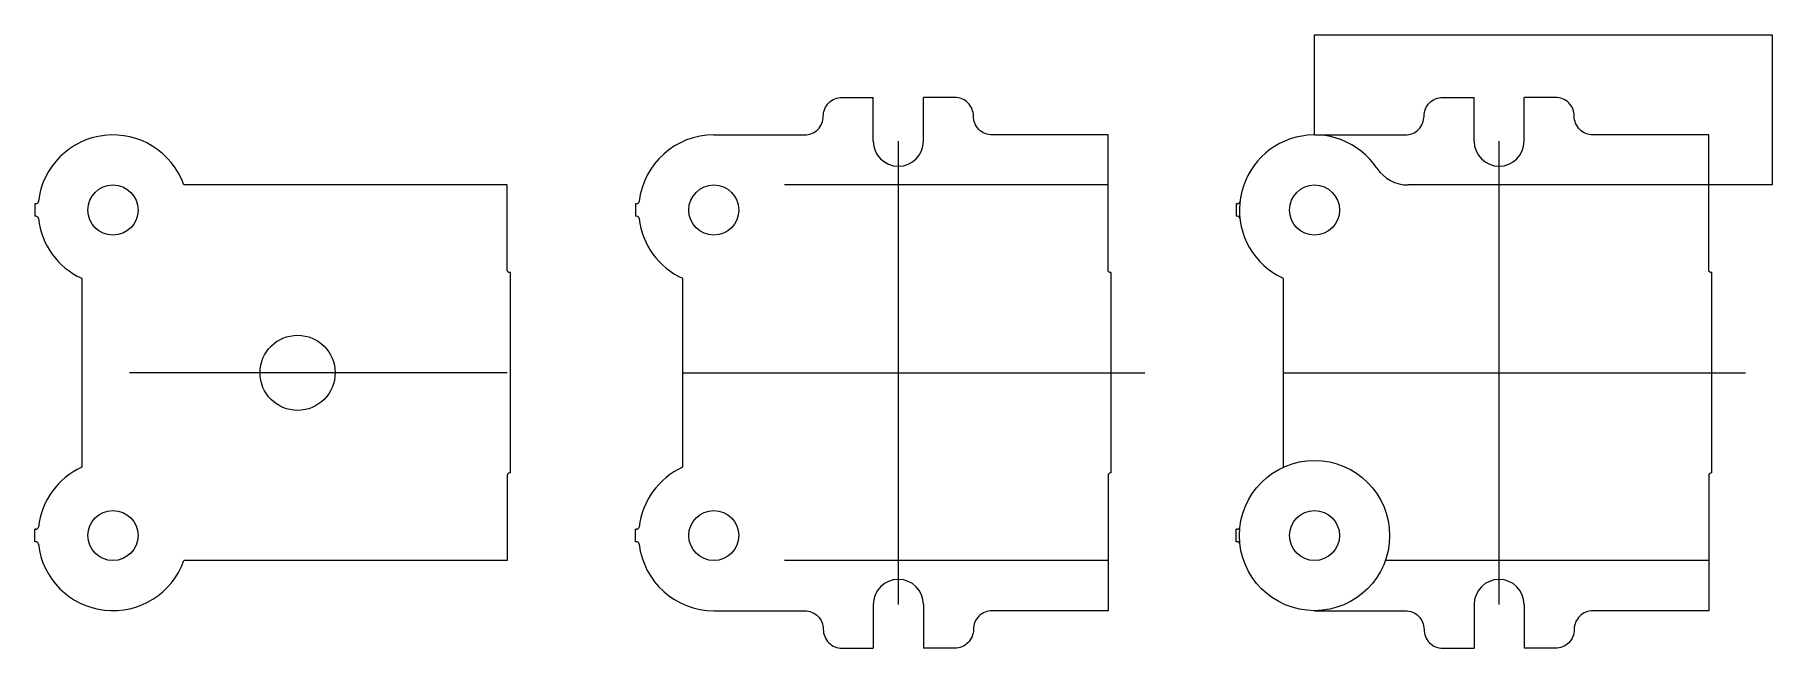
# Model space of a CAD drawing. Header units: inches. Extents: x 4.3 to 39, y 1.3 to 13.5.
import ezdxf

# ---------------------------------------------------------------- set-up
doc = ezdxf.new("R2010")
doc.units = ezdxf.units.IN
doc.header["$MEASUREMENT"] = 0
doc.layers.add('_Standard', color=7, linetype='Continuous', lineweight=20)

msp = doc.modelspace()

# ---------------------------------------------------------------- linework, layer by layer
at = {"layer": '_Standard'}
for points in [[(29.871, 11.55), (29.871, 13.55), (39.013, 13.55)], [(39.013, 13.55), (39.013, 10.55)], [(21.058, 11.425), (21.058, 12.3)], [(22.058, 11.425), (22.058, 12.3)], [(33.058, 11.425), (33.058, 12.3)], [(34.058, 11.425), (34.058, 12.3)], [(21.558, 2.175), (21.558, 11.425)], [(33.558, 2.175), (33.558, 11.425)], [(13.746, 10.55), (7.285, 10.55)], [(25.746, 10.55), (19.285, 10.55)], [(39.013, 10.55), (31.742, 10.55)], [(4.331, 10.175), (4.308, 10.175)], [(4.308, 10.175), (4.308, 9.925)], [(16.331, 10.175), (16.308, 10.175)], [(16.308, 10.175), (16.308, 9.925)], [(28.331, 10.175), (28.308, 10.175)], [(28.308, 10.175), (28.308, 9.925)], [(4.331, 9.925), (4.308, 9.925)], [(16.331, 9.925), (16.308, 9.925)], [(28.331, 9.925), (28.308, 9.925)], [(5.246, 8.686), (5.246, 4.914)], [(13.808, 4.8), (13.808, 8.8)], [(17.246, 8.686), (17.246, 4.914)], [(25.808, 4.8), (25.808, 8.8)], [(29.246, 8.686), (29.246, 4.914)], [(37.808, 4.8), (37.808, 8.8)], [(13.746, 6.8), (6.202, 6.8)], [(17.246, 6.8), (26.48, 6.8)], [(29.246, 6.8), (38.48, 6.8)], [(4.331, 3.675), (4.308, 3.675)], [(4.308, 3.425), (4.308, 3.675)], [(16.331, 3.675), (16.308, 3.675)], [(16.308, 3.425), (16.308, 3.675)], [(28.331, 3.675), (28.308, 3.675)], [(28.308, 3.425), (28.308, 3.675)], [(4.331, 3.425), (4.308, 3.425)], [(16.331, 3.425), (16.308, 3.425)], [(28.331, 3.425), (28.308, 3.425)], [(13.746, 3.05), (7.285, 3.05)], [(25.746, 3.05), (19.285, 3.05)], [(37.746, 3.05), (31.285, 3.05)], [(21.058, 2.175), (21.058, 1.3)], [(22.058, 2.175), (22.058, 1.3)], [(33.058, 2.175), (33.058, 1.3)], [(34.058, 2.175), (34.058, 1.3)]]:
    msp.add_lwpolyline(points, dxfattribs=at)
for points in [[(17.871, 11.55), (19.683, 11.55, 0.414214), (20.058, 11.925), (20.058, 11.925, -0.414214), (20.433, 12.3), (21.058, 12.3)], [(25.746, 11.55), (23.433, 11.55, -0.414214), (23.058, 11.925), (23.058, 11.925, 0.414214), (22.683, 12.3), (22.058, 12.3)], [(29.871, 11.55), (31.683, 11.55, 0.414214), (32.058, 11.925), (32.058, 11.925, -0.414214), (32.433, 12.3), (33.058, 12.3)], [(37.746, 11.55), (35.433, 11.55, -0.414214), (35.058, 11.925), (35.058, 11.925, 0.414214), (34.683, 12.3), (34.058, 12.3)], [(25.808, 8.8), (25.796, 8.8, -0.414214), (25.746, 8.85), (25.746, 11.55)], [(37.808, 8.8), (37.796, 8.8, -0.414214), (37.746, 8.85), (37.746, 11.55)], [(13.808, 8.8), (13.796, 8.8, -0.414214), (13.746, 8.85), (13.746, 10.55)], [(13.808, 4.8), (13.796, 4.8, 0.414214), (13.746, 4.75), (13.746, 3.05)], [(25.808, 4.8), (25.796, 4.8, 0.414214), (25.746, 4.75), (25.746, 2.05)], [(37.808, 4.8), (37.796, 4.8, 0.414214), (37.746, 4.75), (37.746, 2.05)], [(17.871, 2.05), (19.683, 2.05, -0.414214), (20.058, 1.675), (20.058, 1.675, 0.414214), (20.433, 1.3), (21.058, 1.3)], [(25.746, 2.05), (23.433, 2.05, 0.414214), (23.058, 1.675), (23.058, 1.675, -0.414214), (22.683, 1.3), (22.058, 1.3)], [(29.871, 2.05), (31.683, 2.05, -0.414214), (32.058, 1.675), (32.058, 1.675, 0.414214), (32.433, 1.3), (33.058, 1.3)], [(37.746, 2.05), (35.433, 2.05, 0.414214), (35.058, 1.675), (35.058, 1.675, -0.414214), (34.683, 1.3), (34.058, 1.3)]]:
    msp.add_lwpolyline(points, format="xyb", dxfattribs=at)
for centre, radius in [((5.871, 10.05), 0.5), ((17.871, 10.05), 0.5), ((29.871, 10.05), 0.5), ((9.558, 6.8), 0.75), ((29.871, 3.55), 1.5), ((5.871, 3.55), 0.5), ((17.871, 3.55), 0.5), ((29.871, 3.55), 0.5)]:
    msp.add_circle(centre, radius, dxfattribs=at)
for centre, radius, start, end in [((5.871, 10.05), 1.5, 19.4712, 173.5173), ((17.871, 10.05), 1.5, 90, 173.5173), ((29.871, 10.05), 1.5, 33.749, 245.3757), ((21.558, 11.425), 0.5, 180, 0), ((33.558, 11.425), 0.5, 180, 0), ((31.742, 11.3), 0.75, 213.749, 270), ((4.331, 10.225), 0.05, 270, 353.5173), ((16.331, 10.225), 0.05, 270, 353.5173), ((28.331, 10.225), 0.05, 270, 353.5173), ((4.331, 9.875), 0.05, 6.4827, 90), ((5.871, 10.05), 1.5, 186.4827, 245.3757), ((16.331, 9.875), 0.05, 6.4827, 90), ((17.871, 10.05), 1.5, 186.4827, 245.3757), ((28.331, 9.875), 0.05, 6.4827, 90), ((5.871, 3.55), 1.5, 114.6243, 173.5173), ((17.871, 3.55), 1.5, 114.6243, 173.5173), ((4.331, 3.725), 0.05, 270, 353.5173), ((16.331, 3.725), 0.05, 270, 353.5173), ((28.331, 3.725), 0.05, 270, 353.5173), ((4.331, 3.375), 0.05, 6.4827, 90), ((5.871, 3.55), 1.5, 186.4827, 340.5288), ((16.331, 3.375), 0.05, 6.4827, 90), ((17.871, 3.55), 1.5, 186.4827, 270), ((28.331, 3.375), 0.05, 6.4827, 90), ((21.558, 2.175), 0.5, 0, 180), ((33.558, 2.175), 0.5, 0, 180)]:
    msp.add_arc(centre, radius, start, end, dxfattribs=at)

doc.saveas('drawing.dxf')
